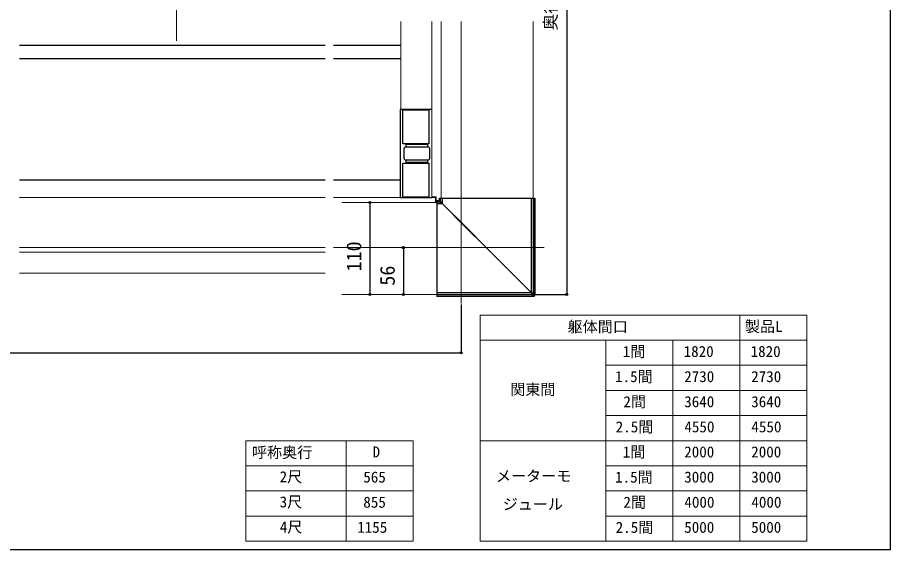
# Model space of a CAD drawing. Units: millimetres, scale not verified. Extents: x -1050 to 1050, y -1566 to 1557.
# Drawn here: x 7 to 1050, y -1566 to -931 of the extents above; entities that cross this region are included whole.
import ezdxf
from ezdxf.enums import TextEntityAlignment as Align

# ---------------------------------------------------------------- set-up
doc = ezdxf.new("R2010")
doc.units = ezdxf.units.MM
doc.header["$LTSCALE"] = 8
doc.layers.add('0-1_TABLE1', color=7, linetype='Continuous', lineweight=18)
doc.layers.add('0-4_YKK_12', color=2, linetype='Continuous', lineweight=18)
for name, color, linetype in [('0-5_YKK_13', 4, 'Continuous'), ('0-6_YKK_D', 6, 'Continuous'), ('0-7_YKK_ZWAK', 7, 'Continuous')]:
    doc.layers.add(name, color=color, linetype=linetype)
doc.styles.add('ＭＳ ゴシック', font='')
doc.styles.get('ＭＳ ゴシック').set_extended_font_data('MS Gothic')

msp = doc.modelspace()

# ---------------------------------------------------------------- linework, layer by layer
at = {"layer": '0-1_TABLE1'}
for p, q in [((560, -1286.2), (950, -1286.2)), ((560, -1286.2), (560, -1556.2)), ((870, -1286.2), (870, -1556.2)), ((950, -1286.2), (950, -1556.2)), ((560, -1316.2), (950, -1316.2)), ((710, -1316.2), (710, -1556.2)), ((790, -1316.2), (790, -1556.2)), ((710, -1346.2), (950, -1346.2)), ((710, -1376.2), (950, -1376.2)), ((710, -1406.2), (950, -1406.2)), ((280, -1436.2), (480, -1436.2)), ((280, -1436.2), (280, -1556.2)), ((400, -1436.2), (400, -1556.2)), ((480, -1436.2), (480, -1556.2)), ((560, -1436.2), (950, -1436.2)), ((280, -1466.2), (480, -1466.2)), ((710, -1466.2), (950, -1466.2)), ((280, -1496.2), (480, -1496.2)), ((710, -1496.2), (950, -1496.2)), ((280, -1526.2), (480, -1526.2)), ((710, -1526.2), (950, -1526.2)), ((280, -1556.2), (480, -1556.2)), ((560, -1556.2), (950, -1556.2))]:
    msp.add_line(p, q, dxfattribs=at)
at = {"layer": '0-4_YKK_12'}
for p, q in [((197.25, -358.643), (197.25, -958.7)), ((465.137, -935.802), (465.137, -1040.7)), ((513.25, -935.802), (513.25, -1146.7)), ((537.25, -935.802), (537.25, -1272.44)), ((623.25, -935.802), (623.25, -1146.7)), ((374.729, -1145.7), (9.771, -1145.7)), ((394.729, -1145.7), (384.729, -1145.7)), ((506.75, -1145.7), (394.729, -1145.7)), ((506.75, -1145.2), (506.75, -1151.7)), ((507.25, -1151.7), (507.25, -1145.2)), ((623.25, -1146.7), (513.25, -1146.7)), ((394.729, -1151.7), (508.25, -1151.7)), ((508.25, -1261.7), (508.25, -1151.7)), ((374.729, -1205.7), (9.771, -1205.7)), ((394.729, -1205.7), (384.729, -1205.7)), ((394.729, -1205.7), (636.247, -1205.7)), ((374.729, -1211.2), (9.771, -1211.2)), ((9.771, -1236.2), (374.729, -1236.2)), ((394.729, -1261.7), (508.25, -1261.7))]:
    msp.add_line(p, q, dxfattribs=at)
msp.add_lwpolyline([(502.25, -935.802), (502.25, -1145.2), (507.25, -1145.2)], dxfattribs=at)
at = {"layer": '0-5_YKK_13'}
for p, q in [((374.729, -964.2), (9.771, -964.2)), ((394.729, -964.2), (384.729, -964.2)), ((465.137, -964.2), (394.729, -964.2)), ((374.729, -980.2), (9.771, -980.2)), ((394.729, -980.2), (384.729, -980.2)), ((465.137, -980.2), (394.729, -980.2)), ((464.237, -1041.2), (464.237, -1145.2)), ((502.237, -1040.7), (464.737, -1040.7)), ((467.737, -1081.7), (467.737, -1040.7)), ((467.737, -1041), (498.737, -1041)), ((498.737, -1040.7), (498.737, -1081.7)), ((498.737, -1081.7), (467.737, -1081.7)), ((471.237, -1081.7), (471.237, -1085.7)), ((471.256, -1082.2), (497.237, -1082.2)), ((497.237, -1081.7), (497.237, -1085.7)), ((469.256, -1099.7), (469.256, -1086.7)), ((498.256, -1085.7), (470.256, -1085.7)), ((499.256, -1086.7), (499.256, -1099.7)), ((467.737, -1145.7), (467.737, -1104.7)), ((467.737, -1104.7), (498.737, -1104.7)), ((470.256, -1100.7), (498.256, -1100.7)), ((471.237, -1100.7), (471.237, -1104.7)), ((497.237, -1104.2), (471.256, -1104.2)), ((497.237, -1100.7), (497.237, -1104.7)), ((498.737, -1104.7), (498.737, -1145.7)), ((374.729, -1125.2), (9.771, -1125.2)), ((394.729, -1125.2), (384.729, -1125.2)), ((464.237, -1125.2), (394.729, -1125.2)), ((464.737, -1145.7), (502.237, -1145.7)), ((498.737, -1145.4), (467.737, -1145.4)), ((512.755, -1146.7), (514.976, -1146.7)), ((512.755, -1149.707), (512.755, -1146.7)), ((514.976, -1146.7), (621.242, -1146.7)), ((514.976, -1153.261), (514.976, -1146.7)), ((621.242, -1146.7), (623.745, -1146.7)), ((621.242, -1259.686), (621.242, -1146.7)), ((623.745, -1146.7), (625.381, -1146.7)), ((623.745, -1260.698), (623.745, -1146.7)), ((625.381, -1146.7), (625.384, -1146.7)), ((625.381, -1262.334), (625.381, -1146.7)), ((625.384, -1146.7), (625.384, -1262.334)), ((508.25, -1151.204), (508.25, -1153.426)), ((511.257, -1151.204), (508.25, -1151.204)), ((508.25, -1153.426), (508.25, -1259.691)), ((514.812, -1153.426), (508.25, -1153.426)), ((509.983, -1149.93), (511.257, -1151.204)), ((512.755, -1149.707), (511.48, -1148.433)), ((508.25, -1259.691), (508.25, -1262.195)), ((621.237, -1259.691), (508.25, -1259.691)), ((621.237, -1259.691), (621.25, -1259.7)), ((621.25, -1259.7), (621.242, -1259.686)), ((625.381, -1262.334), (623.745, -1260.698)), ((508.25, -1262.195), (508.25, -1263.831)), ((622.248, -1262.195), (508.25, -1262.195)), ((508.25, -1263.831), (508.25, -1263.834)), ((623.884, -1263.831), (508.25, -1263.831)), ((623.884, -1263.834), (508.25, -1263.834)), ((622.248, -1262.195), (623.884, -1263.831)), ((623.884, -1263.831), (623.884, -1263.834)), ((625.384, -1262.334), (625.381, -1262.334))]:
    msp.add_line(p, q, dxfattribs=at)
for points in [[(511.48, -1148.433), (511.48, -1146.7), (512.755, -1146.7)], [(509.983, -1149.93), (508.25, -1149.93), (508.25, -1151.204)], [(511.257, -1151.204), (511.361, -1151.269), (511.583, -1151.408), (511.918, -1151.617), (512.354, -1151.889), (512.878, -1152.217), (513.475, -1152.59), (514.126, -1152.997), (514.812, -1153.426)], [(514.976, -1153.261), (514.548, -1152.576), (514.141, -1151.925), (513.768, -1151.328), (513.44, -1150.803), (513.167, -1150.367), (512.958, -1150.033), (512.819, -1149.811), (512.755, -1149.707)], [(514.812, -1153.426), (541.349, -1179.923), (567.944, -1206.478), (594.58, -1233.074), (621.237, -1259.691)], [(621.242, -1259.686), (594.625, -1233.029), (568.029, -1206.394), (541.473, -1179.798), (514.976, -1153.261)], [(621.242, -1259.686), (621.241, -1259.687), (621.24, -1259.688), (621.24, -1259.688), (621.239, -1259.689), (621.239, -1259.689), (621.238, -1259.69), (621.237, -1259.691), (621.237, -1259.691)], [(623.745, -1260.698), (623.672, -1260.669), (623.513, -1260.605), (623.274, -1260.509), (622.963, -1260.385), (622.591, -1260.236), (622.171, -1260.068), (621.719, -1259.887), (621.25, -1259.7), (621.438, -1260.169), (621.619, -1260.621), (621.786, -1261.041), (621.935, -1261.413), (622.06, -1261.724), (622.155, -1261.963), (622.219, -1262.122), (622.248, -1262.195)]]:
    msp.add_lwpolyline(points, dxfattribs=at)
for centre, radius, start, end in [((464.737, -1041.2), 0.5, 90, 180), ((470.256, -1086.7), 1, 90, 180), ((498.256, -1086.7), 1, 0, 90), ((470.256, -1099.7), 1, 180, 270), ((498.256, -1099.7), 1, 270, 0), ((464.737, -1145.2), 0.5, 180, 270), ((511.251, -1149.701), 1.504, 270.24953, 359.7505), ((501.232, -1139.681), 19.322, 314.65514, 315.34421), ((622.242, -1260.691), 1.504, 270.24946, 359.75083), ((623.884, -1262.334), 1.5, 270, 0), ((623.877, -1262.327), 1.504, 270.24921, 359.75051)]:
    msp.add_arc(centre, radius, start, end, dxfattribs=at)
msp.add_ellipse((509.977, -1148.427), major_axis=(-1.065, 1.065), ratio=0.99628, start_param=2.35805796, end_param=3.92512735, dxfattribs=at)
at = {"layer": '0-6_YKK_D'}
for p, q in [((663.25, -495.7), (663.25, -1261.7)), ((428.25, -1151.7), (428.25, -1261.7)), ((468.25, -1205.7), (468.25, -1261.7)), ((509.25, -1261.7), (664.25, -1261.7)), ((537.25, -1273.44), (537.25, -1332.2)), ((-822.75, -1331.2), (537.25, -1331.2))]:
    msp.add_line(p, q, dxfattribs=at)
for centre in [(428.25, -1151.7), (468.25, -1205.7), (428.25, -1261.7), (468.25, -1261.7), (663.25, -1261.7), (537.25, -1331.2)]:
    msp.add_circle(centre, 1.275, dxfattribs=at)
at = {"layer": '0-7_YKK_ZWAK'}
msp.add_lwpolyline([(-1050, -1566.2), (1050, -1566.2), (1050, 1493.8)], dxfattribs=at)

# ---------------------------------------------------------------- texts
at = {"layer": '0-1_TABLE1', "style": 'ＭＳ ゴシック'}
for s, p in [('躯体間口', (664.273, -1310.711)), ('製品L', (876.148, -1310.302)), ('1間', (730.261, -1340.251)), ('1820', (802.898, -1340.2)), ('1820', (882.898, -1340.2)), ('1.5間', (721.057, -1370.251)), ('2730', (803.614, -1370.2)), ('2730', (883.614, -1370.2)), ('関東間', (595.778, -1385.558)), ('2間', (730.977, -1400.251)), ('3640', (803.614, -1400.2)), ('3640', (883.614, -1400.2)), ('2.5間', (721.773, -1430.251)), ('4550', (803.818, -1430.2)), ('4550', (883.818, -1430.2)), ('呼称奥行', (287.432, -1460.762)), ('D', (431.46, -1460.2)), ('1間', (730.261, -1460.251)), ('2000', (803.614, -1460.2)), ('2000', (883.614, -1460.2)), ('2尺', (320.466, -1489.842)), ('565', (420.364, -1490.2)), ('メーターモ', (578.75, -1488.973)), ('1.5間', (721.057, -1490.251)), ('3000', (803.614, -1490.2)), ('3000', (883.614, -1490.2)), ('3尺', (320.466, -1519.842)), ('855', (420.415, -1520.2)), ('ジュール', (586.881, -1522.552)), ('2間', (730.977, -1520.251)), ('4000', (803.818, -1520.2)), ('4000', (883.818, -1520.2)), ('4尺', (320.67, -1549.842)), ('2.5間', (721.773, -1550.251)), ('1155', (413.102, -1550.2)), ('5000', (803.614, -1550.2)), ('5000', (883.614, -1550.2))]:
    msp.add_text(s, height=13.2, dxfattribs=at).set_placement(p, align=Align.BOTTOM_LEFT)
at = {"layer": '0-6_YKK_D', "style": 'ＭＳ ゴシック'}
for s, height, p in [('奥行D＋56', 14.66, (655.636, -946.37)), ('110', 17.6, (423.25, -1234.109)), ('56', 17.6, (463.25, -1251.086))]:
    msp.add_text(s, height=height, rotation=90, dxfattribs=at).set_placement(p, align=Align.BOTTOM_LEFT)

doc.saveas('drawing.dxf')
